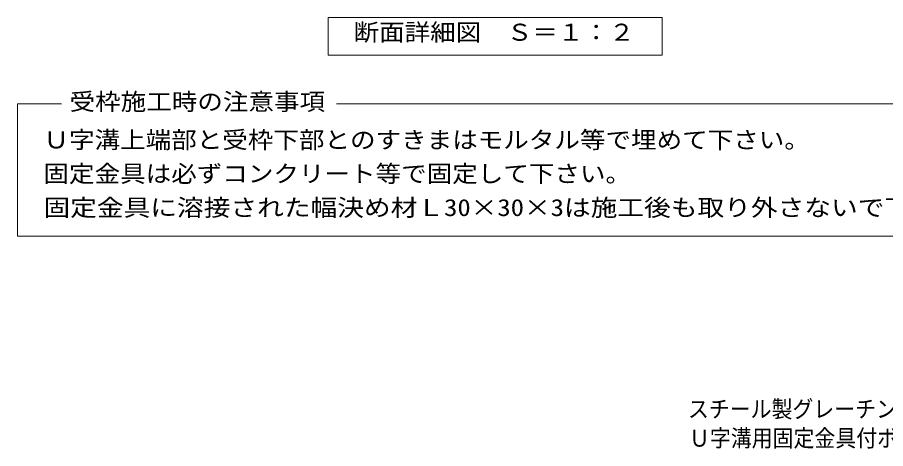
# Model space of a CAD drawing. Units: millimetres at full size; details may follow other scales. Extents: x -437 to 531, y -388 to 353.
# Drawn here: x -322 to -22.9, y -388.1 to -239.6 of the extents above; entities that cross this region are included whole.
import ezdxf
from ezdxf.enums import TextEntityAlignment as Align

# ---------------------------------------------------------------- set-up
doc = ezdxf.new("R2010")
doc.units = ezdxf.units.MM
doc.header["$LTSCALE"] = 2
doc.layers.add('D-4', color=7, linetype='Continuous', lineweight=9)
doc.layers.add('D-5', color=7, linetype='Continuous', lineweight=9)
doc.layers.add('F-5_F-5ﾚｲﾔ', color=2, linetype='Continuous')
doc.styles.add('ＭＳ ゴシック', font='')
doc.styles.get('ＭＳ ゴシック').set_extended_font_data('MS Gothic')

msp = doc.modelspace()

# ---------------------------------------------------------------- linework, layer by layer
at = {"layer": 'D-4', "color": 2}
msp.add_lwpolyline([(-214.894, -252.595), (-214.894, -239.595), (-99.893, -239.595), (-99.893, -252.595)], close=True, dxfattribs=at)
at = {"layer": 'D-5'}
for p, q in [((-322, -269.344), (-306.784, -269.344)), ((-322, -314.919), (-322, -269.344))]:
    msp.add_line(p, q, dxfattribs=at)
msp.add_lwpolyline([(-212.07, -269.344), (7.287, -269.344), (7.287, -314.919), (-322, -314.919)], dxfattribs=at)

# ---------------------------------------------------------------- texts
at = {"layer": 'D-4', "color": 2, "style": 'ＭＳ ゴシック', "width": 1.1}
msp.add_text('断面詳細図\u3000Ｓ＝１：２', height=5.865, dxfattribs=at).set_placement((-206.208, -249.401), align=Align.BOTTOM_LEFT)
at = {"layer": 'D-5', "color": 2, "style": 'ＭＳ ゴシック'}
for s, width, p in [('受枠施工時の注意事項', 1.1, (-304.006, -273.313)), ('Ｕ字溝上端部と受枠下部とのすきまはモルタル等で埋めて下さい。', 1.1, (-313.006, -286.454)), ('固定金具は必ずコンクリート等で固定して下さい。', 1.1, (-313.006, -298.114)), ('固定金具に溶接された幅決め材Ｌ30×30×3は施工後も取り外さないで下さい。', 1.15, (-313.006, -309.774))]:
    msp.add_text(s, height=5.865, dxfattribs=dict(at, width=width)).set_placement(p, align=Align.BOTTOM_LEFT)
at = {"layer": 'F-5_F-5ﾚｲﾔ', "style": 'ＭＳ ゴシック', "width": 0.9}
for s, p in [('スチール製グレーチング\u3000ボルト固定式\u3000滑り止め模様付\u3000側溝用\u3000ＨＸＢＬ\u3000８３０３２', (-91.008, -379.144)), ('Ｕ字溝用固定金具付ボルト固定式用スチール製受枠\u3000Ｌ－３２ＢＣＺ－Ｕ１８', (-90.635, -389.173))]:
    msp.add_text(s, height=5.865, dxfattribs=at).set_placement(p, align=Align.BOTTOM_LEFT)

doc.saveas('drawing.dxf')
